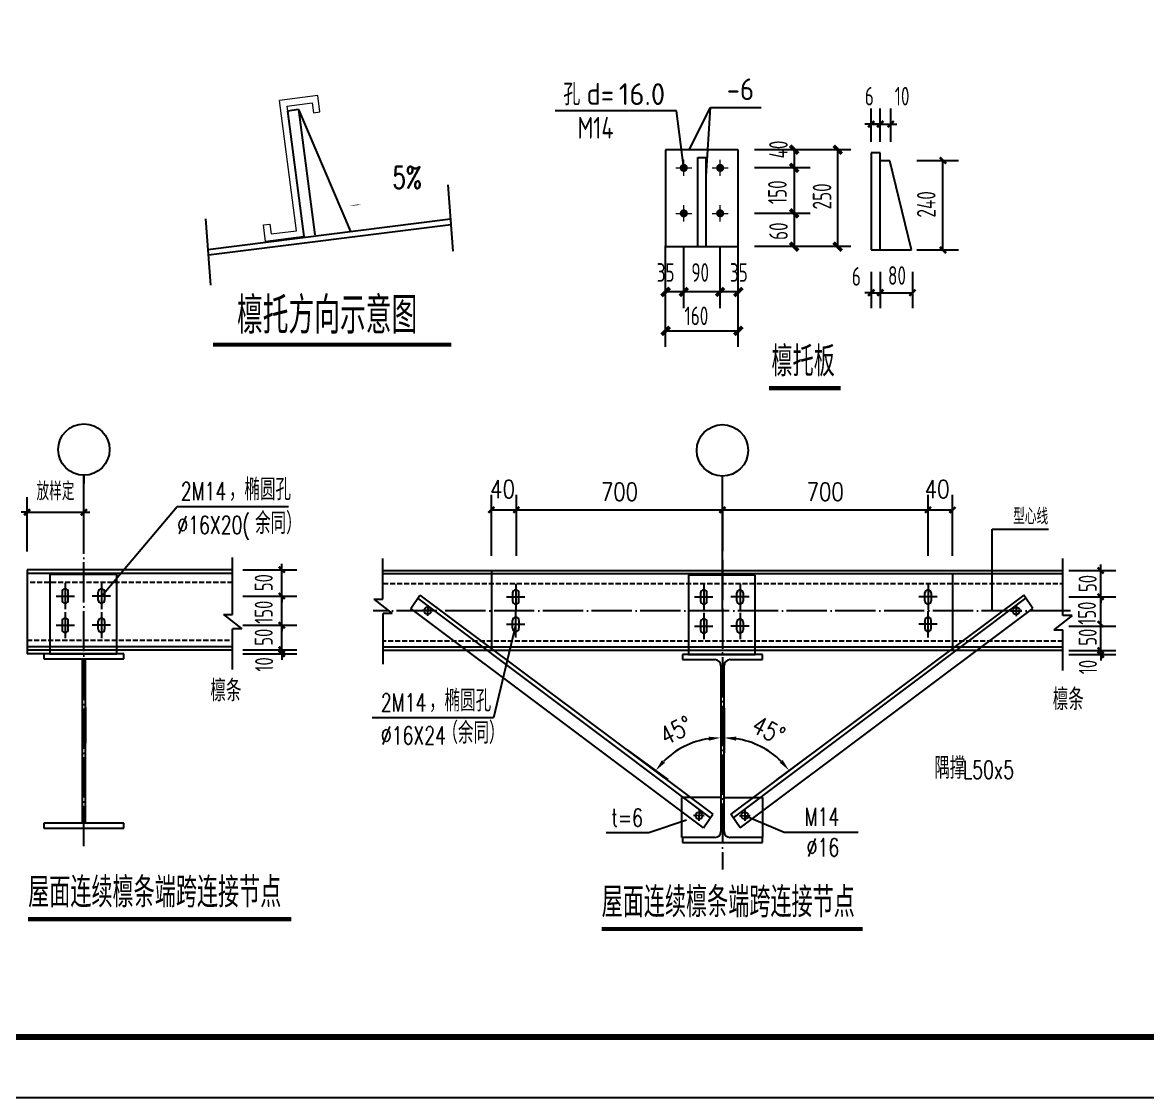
# Model space of a CAD drawing. Extents: x 712773 to 1022356, y -298958 to 209542.
# Drawn here: x 967060 to 994984, y -235958 to -209261 of the extents above; entities that cross this region are included whole.
import ezdxf
from ezdxf.enums import TextEntityAlignment as Align

# ---------------------------------------------------------------- set-up
doc = ezdxf.new("R2010")
doc.units = 0
doc.header["$LTSCALE"] = 500
doc.header["$MEASUREMENT"] = 0
doc.linetypes.add('DASH', pattern=[0.35, 0.25, -0.1])
doc.linetypes.add('DOTE', pattern=[2.42, 2, -0.2, 0.02, -0.2])
doc.layers.get('0').update_dxf_attribs({"linetype": 'CONTINUOUS'})
doc.layers.add('10', color=7, linetype='CONTINUOUS', lineweight=18)
doc.layers.add('螺栓孔标注', color=9, linetype='CONTINUOUS', lineweight=18)
for name, color, linetype in [('1000', 2, 'CONTINUOUS'), ('11', 3, 'CONTINUOUS'), ('12', 2, 'CONTINUOUS'), ('AXIS', 3, 'CONTINUOUS'), ('DIM_LEAD', 3, 'CONTINUOUS'), ('DIM_SYMB', 3, 'CONTINUOUS'), ('DOTE', 1, 'DOTE'), ('PUB_DIM', 3, 'CONTINUOUS'), ('PUB_TEXT', 7, 'CONTINUOUS'), ('T-TK', 157, 'CONTINUOUS'), ('条基', 3, 'CONTINUOUS'), ('照明平面标注层', 111, 'CONTINUOUS'), ('红线', 1, 'CONTINUOUS')]:
    doc.layers.add(name, color=color, linetype=linetype)
doc.styles.add('_TCH_DIM', font='SIMPLEX', dxfattribs={"bigfont": 'GBCBIG'})
doc.styles.add('DIM_FONT', font='SIMPLEX.shx', dxfattribs={"width": 0.8})
doc.styles.add('TSSD_Rein', font='tssdeng.shx', dxfattribs={"width": 0.7, "bigfont": 'hztxt.shx'})

# ---------------------------------------------------------------- blocks, each defined once
blk = doc.blocks.new('A1E图框')
at = {"layer": 'T-TK'}
blk.add_line((34800, -84100), (118900, -84100), dxfattribs=at)
at = {"layer": 'T-TK', "const_width": 100}
blk.add_lwpolyline([(37300, -83100), (117900, -83100), (117900, -25700), (37300, -25700)], close=True, dxfattribs=at)
blk = doc.blocks.new('_ArchTick')
at = {"color": 0, "linetype": 'ByBlock', "const_width": 0.4}
blk.add_lwpolyline([(-0.5, -0.5), (0.5, 0.5)], dxfattribs=at)

msp = doc.modelspace()

# ---------------------------------------------------------------- linework, layer by layer
at = {"color": 3}
for p, q in [((968584.7, -220506), (968584.7, -220707.3)), ((984433.3, -221793.7, 39576), (984433.3, -220523.9, -511.2)), ((968584.7, -222457.9), (968584.7, -220603.9)), ((972271.7, -223963.5), (972271.7, -222548.5)), ((976008.1, -223579.9, 40087.2), (976008.1, -222571.7, 40087.2)), ((992885.3, -223984.2, 40087.2), (992885.3, -222571.7, 40087.2)), ((972271.7, -222850.9), (967173.6, -222850.9)), ((967173.6, -222933.8), (972271.7, -222933.8)), ((967740.9, -222968.1), (967740.9, -224938.8)), ((969398.8, -222968.1), (967740.9, -222968.1)), ((969398.8, -224938.8), (969398.8, -222968.1)), ((976008.1, -222871.6, 40087.2), (992885.3, -222871.6, 40087.2)), ((992885.3, -222954.5, 40087.2), (976008.1, -222954.5, 40087.2)), ((978697.6, -222871.6, 40087.2), (978697.6, -224859.7, 40087.2)), ((983591.7, -222988.8, 40087.2), (983591.7, -224959.5, 40087.2)), ((985249.6, -222988.8, 40087.2), (983591.7, -222988.8, 40087.2)), ((985249.6, -224959.5, 40087.2), (985249.6, -222988.8, 40087.2)), ((990143.6, -222954.5, -83682), (990143.6, -224859.7, 40087.2)), ((968119.8, -223179.1), (968119.8, -223830.4)), ((969019.9, -223179.1), (969019.9, -223830.4)), ((979304.1, -223199.8, 40087.2), (979304.1, -223851.1, 40087.2)), ((983970.6, -223199.8, 40087.2), (983970.6, -223851.1, 40087.2)), ((984870.6, -223199.8, 40087.2), (984870.6, -223851.1, 40087.2)), ((989537.1, -223199.8, 40087.2), (989537.1, -223851.1, 40087.2)), ((967892.6, -223504.7), (968347.1, -223504.7)), ((968041.8, -223406.4), (968041.8, -223603.1)), ((968197.9, -223603.1), (968197.9, -223406.4)), ((969247.1, -223504.7), (968792.6, -223504.7)), ((968941.8, -223603.1), (968941.8, -223406.4)), ((969097.9, -223406.4), (969097.9, -223603.1)), ((975781.8, -223579.9, 40087.2), (976237, -223937.4, 40087.2)), ((975781.8, -223579.9, 40087.2), (976008.1, -223579.9, 40087.2)), ((976699.3, -223811.8, 40087.2), (976926.6, -223481.3, 40087.2)), ((984135.9, -229008.9, 40087.2), (976875.4, -223555.8, 40087.2)), ((976926.6, -223481.3, 40087.2), (984198.5, -228917.4, 40087.2)), ((979076.9, -223525.4, 40087.2), (979531.4, -223525.4, 40087.2)), ((979226.1, -223427, 40087.2), (979226.1, -223623.8, 40087.2)), ((979382.2, -223623.8, 40087.2), (979382.2, -223427, 40087.2)), ((983743.4, -223525.4, 40087.2), (984197.9, -223525.4, 40087.2)), ((983892.6, -223427, 40087.2), (983892.6, -223623.8, 40087.2)), ((984048.7, -223623.8, 40087.2), (984048.7, -223427, 40087.2)), ((991914.6, -223485.9, -40087.2), (984642.7, -228917.4, 40087.2)), ((985097.9, -223525.4, 40087.2), (984643.4, -223525.4, 40087.2)), ((984705.3, -229008.9, 40087.2), (991965.8, -223560.4, -40087.2)), ((984792.6, -223623.8, 40087.2), (984792.6, -223427, 40087.2)), ((984948.7, -223427, 40087.2), (984948.7, -223623.8, 40087.2)), ((989764.4, -223525.4, 40087.2), (989309.8, -223525.4, 40087.2)), ((989459, -223623.8, 40087.2), (989459, -223427, 40087.2)), ((989615.2, -223427, 40087.2), (989615.2, -223623.8, 40087.2)), ((992141.9, -223816.4, -40087.2), (991914.6, -223485.9, -40087.2)), ((968119.8, -223902.7), (968119.8, -224554)), ((969019.9, -223902.7), (969019.9, -224554)), ((976237, -223937.4, 40087.2), (976010.6, -223937.4, 40087.2)), ((976010.6, -225198.4, 40087.2), (976010.6, -223937.4, 40087.2)), ((983964.6, -229259.2, 40087.2), (976699.3, -223811.8, 40087.2)), ((977250.2, -223866.8, 40087.2), (976984.8, -223864.5, 40087.2)), ((977118.6, -223733, 40087.2), (977116.3, -223998.4, 40087.2)), ((979304.1, -224531.6, 40087.2), (979304.1, -223880.3, 40087.2)), ((983970.6, -223923.4, 40087.2), (983970.6, -224574.7, 40087.2)), ((984870.6, -223923.4, 40087.2), (984870.6, -224574.7, 40087.2)), ((984876.6, -229259.2, 40087.2), (992141.9, -223816.4, -40087.2)), ((989537.1, -224531.6, 40087.2), (989537.1, -223880.3, 40087.2)), ((991591.1, -223871.4, -40087.2), (991856.5, -223869.1, -40087.2)), ((991722.6, -223737.6, -40087.2), (991724.9, -224003, -40087.2)), ((968041.8, -224130), (968041.8, -224326.7)), ((968197.9, -224326.7), (968197.9, -224130)), ((968941.8, -224326.7), (968941.8, -224130)), ((969097.9, -224130), (969097.9, -224326.7)), ((972045.4, -223963.5), (972500.5, -224321)), ((972045.4, -223963.5), (972271.7, -223963.5)), ((979076.9, -224205.9, 40087.2), (979531.4, -224205.9, 40087.2)), ((979226.1, -224304.3, 40087.2), (979226.1, -224107.6, 40087.2)), ((979382.2, -224107.6, 40087.2), (979382.2, -224304.3, 40087.2)), ((983892.6, -224150.6, 40087.2), (983892.6, -224347.4, 40087.2)), ((984048.7, -224347.4, 40087.2), (984048.7, -224150.6, 40087.2)), ((984792.6, -224347.4, 40087.2), (984792.6, -224150.6, 40087.2)), ((984948.7, -224150.6, 40087.2), (984948.7, -224347.4, 40087.2)), ((989764.4, -224205.9, 40087.2), (989309.8, -224205.9, 40087.2)), ((989459, -224107.6, 40087.2), (989459, -224304.3, 40087.2)), ((989615.2, -224304.3, 40087.2), (989615.2, -224107.6, 40087.2)), ((993111.6, -223984.2, 40087.2), (992656.5, -224341.7, 40087.2)), ((993111.6, -223984.2, 40087.2), (992885.3, -223984.2, 40087.2)), ((967892.6, -224228.3), (968347.1, -224228.3)), ((969247.1, -224228.3), (968792.6, -224228.3)), ((972274.2, -225332), (972274.2, -224318.5)), ((972500.5, -224321), (972274.2, -224321)), ((983743.4, -224249, 40087.2), (984197.9, -224249, 40087.2)), ((985097.9, -224249, 40087.2), (984643.4, -224249, 40087.2)), ((992656.5, -224341.7, 40087.2), (992882.8, -224341.7, 40087.2)), ((992882.8, -225355.2, 40087.2), (992882.8, -224341.7, 40087.2)), ((967173.6, -224756.2), (972271.7, -224756.2)), ((992882.8, -224776.8, 40087.2), (976008.1, -224776.8, 40087.2)), ((967173.6, -224839.1, -123769.2), (972274.2, -224839.1)), ((969577.1, -224938.8), (967173.6, -224938.8)), ((967592.4, -224938.8), (967592.4, -225063.6)), ((967592.4, -225063.6), (968569.8, -225063.6)), ((967740.9, -224938.8), (969398.8, -224938.8)), ((968545, -225063.6), (968545, -229142.8)), ((968569.8, -225063.6), (969577.1, -225063.6)), ((968624.4, -229142.8), (968624.4, -225063.6)), ((969577.1, -225063.6), (969577.1, -224938.8)), ((992882.8, -224859.7, 40087.2), (976005.7, -224859.7, 40087.2)), ((983443.1, -224959.5, 40087.2), (983443.1, -225084.2, 40087.2)), ((985427.9, -224959.5, 40087.2), (983443.1, -224959.5, 40087.2)), ((983591.7, -224959.5, 40087.2), (985249.6, -224959.5, 40087.2)), ((985427.9, -225084.2, 40087.2), (985427.9, -224959.5, 40087.2)), ((983443.1, -225084.2, 40087.2), (984246.1, -225084.2, 40087.2)), ((984395.8, -225234, 40087.2), (984395.8, -229349.5, 40087.2)), ((984475.2, -229349.5, 40087.2), (984475.2, -225234, 40087.2)), ((984624.9, -225084.2, 40087.2), (985427.9, -225084.2, 40087.2)), ((984366, -228505.6, 40087.2), (983413.3, -228505.6, 40087.2)), ((983413.3, -228505.6, 40087.2), (983413.3, -229499.2, 40087.2)), ((984475.2, -228505.6, 40087.2), (985427.9, -228505.6, 40087.2)), ((985427.9, -228505.6, 40087.2), (985427.9, -229499.2, 40087.2)), ((983984, -228958.4, 40087.2), (983718.6, -228956.1, 40087.2)), ((983852.4, -228824.6, 40087.2), (983850.1, -229090, 40087.2)), ((983964.5, -229259.3, 40087.2), (984198.5, -228917.4, 40087.2)), ((984876.7, -229259.3, 40087.2), (984642.7, -228917.4, 40087.2)), ((984857.3, -228958.4, 40087.2), (985122.7, -228956.1, 40087.2)), ((984988.8, -228824.6, 40087.2), (984991.1, -229090, 40087.2)), ((968569.8, -229142.8), (967592.4, -229142.8)), ((967592.4, -229142.8), (967592.4, -229267.6)), ((969577.1, -229142.8), (968569.8, -229142.8)), ((969577.1, -229267.6), (969577.1, -229142.8)), ((967592.4, -229267.6), (968584.7, -229267.6)), ((968584.7, -229267.6), (969577.1, -229267.6)), ((983443.1, -229499.2, 40087.2), (983443.1, -229624, 40087.2)), ((984246.1, -229499.2, 40087.2), (983443.1, -229499.2, 40087.2)), ((985427.9, -229499.2, 40087.2), (984624.9, -229499.2, 40087.2)), ((985427.9, -229624, 40087.2), (985427.9, -229499.2, 40087.2)), ((983443.1, -229624, 40087.2), (984435.5, -229624, 40087.2)), ((984435.5, -229624, 40087.2), (985427.9, -229624, 40087.2))]:
    msp.add_line(p, q, dxfattribs=at)
at = {"color": 3, "linetype": 'DASH'}
for p, q in [((972271.7, -223170.7), (967173.6, -223170.7)), ((976008.1, -223191.4, 40087.2), (992885.3, -223191.4, 40087.2)), ((967173.6, -224602.2), (972274.2, -224602.2)), ((992882.8, -224622.9, 40087.2), (976005.7, -224622.9, 40087.2))]:
    msp.add_line(p, q, dxfattribs=at)
at = {"color": 1, "linetype": 'DOTE'}
msp.add_line((993074.1, -223870.3, -40087.2), (975761.6, -223870.3, -40087.2), dxfattribs=at)
at = {"color": 3}
for centre in [(977117.5, -223865.7, 40087.2), (991723.8, -223870.3, -40087.2), (983851.3, -228957.3, 40087.2), (984990, -228957.3, 40087.2)]:
    msp.add_circle(centre, 88.5, dxfattribs=at)
for centre, radius, start, end in [((968119.8, -223406.4), 78.1, 0, 180), ((969019.9, -223406.4), 78.1, 0, 180), ((979304.1, -223427, 40087.2), 78.1, 0, 180), ((983970.6, -223427, 40087.2), 78.1, 0, 180), ((984870.6, -223427, 40087.2), 78.1, 0, 180), ((989537.1, -223427, 40087.2), 78.1, 0, 180), ((968119.8, -223603.1), 78.1, 180, 0), ((969019.9, -223603.1), 78.1, 180, 0), ((979304.1, -223623.8, 40087.2), 78.1, 180, 0), ((983970.6, -223623.8, 40087.2), 78.1, 180, 0), ((984870.6, -223623.8, 40087.2), 78.1, 180, 0), ((989537.1, -223623.8, 40087.2), 78.1, 180, 0), ((968119.8, -224130), 78.1, 0, 180), ((969019.9, -224130), 78.1, 0, 180), ((979304.1, -224107.6, 40087.2), 78.1, 0, 180), ((983970.6, -224150.6, 40087.2), 78.1, 0, 180), ((984870.6, -224150.6, 40087.2), 78.1, 0, 180), ((989537.1, -224107.6, 40087.2), 78.1, 0, 180), ((968119.8, -224326.7), 78.1, 180, 0), ((969019.9, -224326.7), 78.1, 180, 0), ((979304.1, -224304.3, 40087.2), 78.1, 180, 0), ((983970.6, -224347.4, 40087.2), 78.1, 180, 0), ((984870.6, -224347.4, 40087.2), 78.1, 180, 0), ((989537.1, -224304.3, 40087.2), 78.1, 180, 0), ((984246.1, -225234, 40087.2), 149.7, 0, 90), ((984624.9, -225234, 40087.2), 149.7, 90, 180), ((984246.1, -229349.5, 40087.2), 149.7, 270, 0), ((984624.9, -229349.5, 40087.2), 149.7, 180, 270)]:
    msp.add_arc(centre, radius, start, end, dxfattribs=at)
at = {"layer": '10'}
for p, q in [((974390.5, -211075.3), (973439.7, -211198.8)), ((974443.4, -211482.8), (974390.5, -211075.3)), ((974443.4, -211482.8), (974390.5, -211075.3)), ((973859.5, -214431.5), (973439.7, -211198.8)), ((973623.9, -211340.6), (974248.7, -211259.5)), ((973623.9, -211340.6), (974043.7, -214573.3)), ((974248.7, -211259.5), (974280.5, -211504)), ((974280.5, -211504), (974443.4, -211482.8)), ((983474.2, -213072.5, 20.6), (983474.2, -212671.4, 20.6)), ((984376.6, -213072.5, 20.6), (984376.6, -212671.4, 20.6)), ((983273.7, -212872, 20.6), (983674.7, -212872, 20.6)), ((984176, -212872, 20.6), (984577.1, -212872, 20.6)), ((983474.2, -214201.2, 20.6), (983474.2, -213800.1, 20.6)), ((984376.6, -214201.2, 20.6), (984376.6, -213800.1, 20.6)), ((983273.7, -214000.7, 20.6), (983674.7, -214000.7, 20.6)), ((984176, -214000.7, 20.6), (984577.1, -214000.7, 20.6)), ((973040, -214289.3), (973203, -214268.1)), ((973092.9, -214696.8), (973040, -214289.3)), ((973092.9, -214696.8), (973040, -214289.3)), ((973203, -214268.1), (973234.7, -214512.6)), ((973234.7, -214512.6), (973859.5, -214431.5)), ((974043.7, -214573.3), (973092.9, -214696.8))]:
    msp.add_line(p, q, dxfattribs=at)
at = {"layer": '10', "const_width": 100.3, "elevation": 20.6}
for points in [[(983524.3, -212872, 1), (983424.1, -212872, 1), (983524.3, -212872, 1)], [(984426.7, -212872, 1), (984326.4, -212872, 1), (984426.7, -212872, 1)], [(983524.3, -214000.7, 1), (983424.1, -214000.7, 1), (983524.3, -214000.7, 1)], [(984426.7, -214000.7, 1), (984326.4, -214000.7, 1), (984426.7, -214000.7, 1)]]:
    msp.add_lwpolyline(points, format="xyb", close=True, dxfattribs=at)
at = {"layer": '1000'}
for p, q in [((983023, -212420.8, 20.6), (983023, -214827.8, 20.6)), ((984827.7, -212420.8, 20.6), (983023, -212420.8, 20.6)), ((984827.7, -214827.8, 20.6), (984827.7, -212420.8, 20.6)), ((983825.1, -214827.8, 20.6), (983825.1, -212614.9, 20.6)), ((983825.1, -212614.9, 20.6), (984025.6, -212614.9, 20.6)), ((984025.6, -214827.8, 20.6), (984025.6, -212614.9, 20.6)), ((988351.7, -212501.7, 20.6), (988125.5, -212501.7, 20.6)), ((988125.5, -212501.7, 20.6), (988125.5, -214908.7, 20.6)), ((988351.7, -214908.7, 20.6), (988351.7, -212501.7, 20.6)), ((988351.7, -212688.5, 20.6), (988585, -212688.5, 20.6)), ((989128.1, -214908.7, 20.6), (988585, -212695.8, 20.6)), ((983023, -214827.8, 20.6), (984827.7, -214827.8, 20.6)), ((988125.5, -214908.7, 20.6), (989128.1, -214908.7, 20.6))]:
    msp.add_line(p, q, dxfattribs=at)
at = {"layer": '11'}
for p, q in [((971660.1, -214898.6), (977681.6, -214140.1)), ((971677.2, -215034.5), (977692.1, -214276.8))]:
    msp.add_line(p, q, dxfattribs=at)
at = {"layer": '12'}
for p, q in [((973907.9, -211423.9), (973636.3, -211459.5)), ((973636.3, -211459.5), (974043.7, -214573.3)), ((973907.9, -211423.9), (975199.7, -214452.7)), ((973907.9, -211423.9), (974315.3, -214537.8))]:
    msp.add_line(p, q, dxfattribs=at)
at = {"layer": 'AXIS'}
for p, q in [((983604.7, -212420.8, 20.6), (984133.2, -211369.6, 15.4)), ((984025.6, -213078.7, 20.6), (984133.2, -211369.6, 15.4)), ((984133.2, -211369.6, 15.4), (985393.4, -211369.6, 15.4)), ((983292.5, -211452.3, 20.6), (980284.6, -211452.3, 20.6)), ((983474.2, -212872, 20.6), (983292.5, -211452.3, 20.6)), ((987616.5, -212420.8, 20.6), (985228.8, -212420.8, 20.6)), ((986214.1, -212420.8, 20.6), (986214.1, -214827.8, 20.6)), ((987295.5, -214827.8, 20.6), (987295.5, -212420.8, 20.6)), ((986615.1, -212872, 20.6), (985228.8, -212872, 20.6)), ((986615.1, -214000.7, 20.6), (985228.8, -214000.7, 20.6)), ((983023, -217319, 20.6), (983023, -214805.5, 20.6)), ((983474.2, -216353.1, 20.6), (983474.2, -214805.5, 20.6)), ((984376.6, -216353.1, 20.6), (984376.6, -214805.5, 20.6)), ((984827.7, -217319, 20.6), (984827.7, -214805.5, 20.6)), ((987616.5, -214827.8, 20.6), (985228.8, -214827.8, 20.6)), ((984827.7, -215952, 20.6), (983023, -215952, 20.6)), ((983023, -216918, 20.6), (984827.7, -216918, 20.6))]:
    msp.add_line(p, q, dxfattribs=at)
at = {"layer": 'AXIS', "const_width": 90.2, "elevation": 20.6}
for points in [[(986113.8, -212320.5), (986314.3, -212521)], [(987195.2, -212320.5), (987395.8, -212521)], [(986113.8, -212771.7), (986314.3, -212972.2)], [(986113.8, -212771.7), (986314.3, -212972.2)], [(986113.8, -213900.4), (986314.3, -214100.9)], [(986113.8, -213900.4), (986314.3, -214100.9)], [(986113.8, -214727.6), (986314.3, -214928.1)], [(987195.2, -214727.6), (987395.8, -214928.1)], [(982922.7, -216052.3), (983123.3, -215851.8)], [(983373.9, -216052.3), (983574.5, -215851.8)], [(983373.9, -216052.3), (983574.5, -215851.8)], [(984276.3, -216052.3), (984476.8, -215851.8)], [(984276.3, -216052.3), (984476.8, -215851.8)], [(984727.5, -216052.3), (984928, -215851.8)], [(982922.7, -217018.3), (983123.3, -216817.7)], [(984727.5, -217018.3), (984928, -216817.7)]]:
    msp.add_lwpolyline(points, dxfattribs=at)
at = {"layer": 'AXIS', "color": 3}
for centre in [(968584.7, -219866.9, -40087.2), (984431.8, -219886.1, -511.2)]:
    msp.add_circle(centre, 637.7, dxfattribs=at)
at = {"layer": 'DIM_LEAD'}
for p, q in [((969019.9, -223504.7, 30066.1), (970901.2, -221281.9, 30066.1)), ((970901.2, -221281.9, 30066.1), (973659.3, -221281.9, 30066.1)), ((991128.9, -223870.3, 30066.1), (991128.9, -221845.3, 30066.1)), ((991128.9, -221845.3, 30066.1), (992529.5, -221845.3, 30066.1)), ((979304.1, -224205.9, 30066.1), (978752.7, -226528.6, 30066.1)), ((978752.7, -226528.6, 30066.1), (975741.5, -226528.6, 30066.1)), ((984990, -228957.3, 30066.1), (985967.1, -229367.5, 30066.1)), ((983544.7, -229073, 30066.1), (982602.5, -229386.8, 30066.1)), ((982602.5, -229386.8, 30066.1), (981547.6, -229386.8, 30066.1)), ((985967.1, -229367.5, 30066.1), (987799.7, -229367.5, 30066.1))]:
    msp.add_line(p, q, dxfattribs=at)
at = {"layer": 'DIM_SYMB'}
for points in [[(977232.7, -213514.1, 0, 0, 0), (975916.3, -213702.5, 146.1, 0, 0), (975361.7, -213802.8, 0, 0, 0)], [(971567.6, -225857.8, 0, 0, 0), (971147.2, -225857.8, 0, 0, 0), (971147.2, -224758, 119.7, 0, 0), (971147.2, -224309.2, 0, 0, 0)], [(992476.7, -226077.2, 0, 0, 0), (992056.2, -226077.2, 0, 0, 0), (992056.2, -224828, 119.7, 0, 0), (992056.2, -224379.2, 0, 0, 0)], [(989534.9, -227779.3, 0, 0, 0), (988945.8, -227779.3, 0, 0, 0), (988945.8, -226261.7, 119.7, 0, 0), (988945.8, -225812.9, 0, 0, 0)]]:
    msp.add_lwpolyline(points, format="xyseb", dxfattribs=at)
at = {"layer": 'DIM_SYMB', "const_width": 104.7}
for points, elevation in [([(985592.5, -218342.1), (987364.7, -218342.1)], -70153.3), ([(967200.7, -231527.9), (973730.3, -231527.9)], -40087.2), ([(981435.4, -231772.5), (987912, -231772.5)], -40087.2)]:
    msp.add_lwpolyline(points, dxfattribs=dict(at, elevation=elevation))
at = {"layer": 'DOTE'}
for p, q in [((984433.3, -221393.4, 21439.5), (984433.3, -230294.1, 21439.5)), ((968584.7, -229716.3), (968584.7, -222215.7))]:
    msp.add_line(p, q, dxfattribs=at)
at = {"layer": 'PUB_DIM'}
for p, q in [((988125.5, -212225.8, 20.6), (988125.5, -211398.8, 20.6)), ((988351.7, -212225.8, 20.6), (988351.7, -211398.8, 20.6)), ((988351.7, -212225.8, 20.6), (988351.7, -211398.8, 20.6)), ((988610.1, -212225.8, 20.6), (988610.1, -211398.8, 20.6)), ((988125.5, -211784.4, 20.6), (987971.3, -211784.4, 20.6)), ((988125.5, -211784.4, 20.6), (988351.7, -211784.4, 20.6)), ((988351.7, -211784.4, 20.6), (988197.4, -211784.4, 20.6)), ((988351.7, -211784.4, 20.6), (988610.1, -211784.4, 20.6)), ((988351.7, -211784.4, 20.6), (988505.9, -211784.4, 20.6)), ((988610.1, -211784.4, 20.6), (988764.3, -211784.4, 20.6)), ((989260.3, -212688.5, 20.6), (990293.4, -212688.5, 20.6)), ((989907.8, -214908.7, 20.6), (989907.8, -212688.5, 20.6)), ((989260.3, -214908.7, 20.6), (990293.4, -214908.7, 20.6)), ((988125.5, -215454.8, 20.6), (988125.5, -216357.5, 20.6)), ((988352.4, -215454.8, 20.6), (988352.4, -216357.5, 20.6)), ((988352.4, -215454.8, 20.6), (988352.4, -216357.5, 20.6)), ((989150.4, -215454.8, 20.6), (989150.4, -216357.5, 20.6)), ((988125.5, -215971.9, 20.6), (987971.3, -215971.9, 20.6)), ((988125.5, -215971.9, 20.6), (988352.4, -215971.9, 20.6)), ((988352.4, -215971.9, 20.6), (989150.4, -215971.9, 20.6)), ((988352.4, -215971.9, 20.6), (988506.7, -215971.9, 20.6)), ((968584.7, -221988.3), (968584.7, -220489.2)), ((968584.7, -221988.3), (968584.7, -220489.2)), ((984433.3, -223880.3, 39576), (984433.3, -220523.9, -511.2)), ((984433.3, -223880.3, 39576), (984433.3, -220523.9, -511.2)), ((984433.3, -221393.4, 39576), (984433.3, -220523.9, -511.2)), ((967173.6, -222402.1), (967173.6, -221049.9)), ((968584.7, -222402.1), (968584.7, -221049.9)), ((978697.6, -222505.7), (978697.6, -220990.6)), ((979319.1, -222505.7), (979319.1, -220990.6)), ((979319.1, -222505.7), (979319.1, -220990.6)), ((984433.3, -222505.7), (984433.3, -220990.6)), ((984433.3, -222505.7), (984433.3, -220990.6)), ((989537.1, -222505.7), (989537.1, -220990.6)), ((989537.1, -222505.7), (989537.1, -220990.6)), ((990143.6, -222505.7), (990143.6, -220990.6)), ((967173.6, -221423.9), (967024, -221423.9)), ((967173.6, -221423.9), (968584.7, -221423.9)), ((968584.7, -221423.9), (968734.4, -221423.9)), ((978697.6, -221364.6), (979319.1, -221364.6)), ((979319.1, -221364.6), (984433.3, -221364.6)), ((984433.3, -221364.6), (989537.1, -221364.6)), ((989537.1, -221364.6), (990143.6, -221364.6)), ((973496, -222850.9), (973496, -222701.3)), ((993821.6, -222871.6), (993821.6, -222722)), ((972533.1, -222850.9), (973870.1, -222850.9)), ((973496, -223504.7), (973496, -222850.9)), ((993031, -222871.6), (994195.6, -222871.6)), ((993821.6, -223525.4), (993821.6, -222871.6)), ((973496, -223504.7), (973496, -223355.1)), ((972533.1, -223504.7), (973870.1, -223504.7)), ((972533.1, -223504.7), (973870.1, -223504.7)), ((973496, -224228.3), (973496, -223504.7)), ((973496, -223504.7), (973496, -223654.4)), ((993031, -223525.4), (994195.6, -223525.4)), ((993031, -223525.4), (994195.6, -223525.4)), ((993821.6, -224205.9), (993821.6, -223525.4)), ((993821.6, -223525.4), (993821.6, -223675)), ((973496, -224228.3), (973496, -224078.7)), ((993821.6, -224205.9), (993821.6, -224056.3)), ((993821.6, -224859.7), (993821.6, -224205.9)), ((972533.1, -224228.3), (973870.1, -224228.3)), ((972533.1, -224228.3), (973870.1, -224228.3)), ((973496, -224839.1), (973496, -224228.3)), ((973496, -224228.3), (973496, -224378)), ((993031, -224249), (994195.6, -224249)), ((993031, -224249), (994195.6, -224249)), ((973496, -224839.1), (973496, -224689.4)), ((993821.6, -224859.7), (993821.6, -224710.1)), ((972533.1, -224839.1), (973870.1, -224839.1)), ((972533.1, -224839.1), (973870.1, -224839.1)), ((972533.1, -224938.8), (973870.1, -224938.8)), ((973496, -224938.8), (973496, -224839.1)), ((973496, -224839.1), (973496, -224988.7)), ((973496, -224938.8), (973496, -225088.4)), ((993031, -224859.7), (994195.6, -224859.7)), ((993031, -224859.7), (994195.6, -224859.7)), ((993031, -224959.5), (994195.6, -224959.5)), ((993821.6, -224959.5), (993821.6, -224859.7)), ((993821.6, -224859.7), (993821.6, -225009.4)), ((993821.6, -224959.5), (993821.6, -225109.1)), ((984391.4, -226144.9), (984391.4, -227398)), ((968624.4, -226259.9), (968624.4, -227156.8)), ((984475.2, -226292.8), (984475.2, -227398)), ((982066.7, -227319.8), (983075.7, -228063)), ((986674.1, -227398.6), (985787, -228057.7))]:
    msp.add_line(p, q, dxfattribs=at)
at = {"layer": 'PUB_DIM', "const_width": 102.7}
msp.add_lwpolyline([(971785.4, -217262.9), (977701.2, -217262.9)], dxfattribs=at)
at = {"layer": 'PUB_DIM'}
for centre, start, end in [((984391.4, -229032.1), 98.54584, 135.08), ((984475.2, -229032.1), 45.15191, 81.45416)]:
    msp.add_arc(centre, 2008.1, start, end, dxfattribs=at)
for points in [[(984089.2, -226996.5), (984096.7, -227096), (984391.4, -227024)], [(984769.9, -227096), (984777.3, -226996.5), (984475.2, -227024)], [(985929.1, -227575.7), (985853.7, -227641), (986087.2, -227834.6)], [(983007.3, -227646.6), (982931.6, -227581.6), (982774.5, -227841.1)]]:
    msp.add_solid(points, dxfattribs=at)
at = {"layer": '条基', "color": 0}
for p, q in [((977616.7, -213289.2, -1369.7), (977742.5, -214938.2, -1369.7)), ((971602.1, -214137.7, -1369.7), (971727.8, -215786.7, -1369.7))]:
    msp.add_line(p, q, dxfattribs=at)
at = {"layer": '红线', "color": 3, "linetype": 'ByBlock'}
msp.add_line((967173.6, -222850.9, -123769.2), (967173.6, -224938.8, -123769.2), dxfattribs=at)
at = {"layer": '螺栓孔标注', "const_width": 20.1, "elevation": 20.6}
msp.add_lwpolyline([(983484.2, -212872, 1), (983464.2, -212872, 1), (983484.2, -212872, 1)], format="xyb", close=True, dxfattribs=at)

# ---------------------------------------------------------------- block references
at = {"layer": 'PUB_DIM'}
for p, xscale, yscale, zscale in [((988125.5, -211784.4, 20.6), 154.2511008245647, 154.2511008245647, 154.2511008245647), ((988351.7, -211784.4, 20.6), 154.2511008245647, 154.2511008245647, 154.2511008245647), ((988125.5, -215971.9, 20.6), 154.2511008245647, 154.2511008245647, 154.2511008245647), ((989150.4, -215971.9, 20.6), 154.2511008245647, 154.2511008245647, 154.2511008245647), ((967173.6, -221423.9), 149.6197631624062, 149.6197631624062, 149.6197631624062), ((979319.1, -221364.6), 149.6197631624062, 149.6197631624062, 149.6197631624062), ((984433.3, -221364.6), 149.6197631624062, 149.6197631624062, 149.6197631624062), ((989537.1, -221364.6), 149.6197631624062, 149.6197631624062, 149.6197631624062), ((990143.6, -221364.6), 149.6197631624062, 149.6197631624062, 149.6197631624062)]:
    msp.add_blockref('_ArchTick', p, dxfattribs=dict(at, xscale=xscale, yscale=yscale, zscale=zscale))
for p, xscale, yscale, zscale, rotation in [((988351.7, -211784.4, 20.6), 154.2511008245647, 154.2511008245647, 154.2511008245647, 180), ((988610.1, -211784.4, 20.6), 154.2511008245647, 154.2511008245647, 154.2511008245647, 180), ((989907.8, -212688.5, 20.6), 154.2511008245647, 154.2511008245647, 154.2511008245647, 90), ((989907.8, -214908.7, 20.6), 154.2511008245647, 154.2511008245647, 154.2511008245647, 270), ((988352.4, -215971.9, 20.6), 154.2511008245647, 154.2511008245647, 154.2511008245647, 180), ((988352.4, -215971.9, 20.6), 154.2511008245647, 154.2511008245647, 154.2511008245647, 180), ((968584.7, -221423.9), 149.6197631624062, 149.6197631624062, 149.6197631624062, 180), ((978697.6, -221364.6), 149.6197631624062, 149.6197631624062, 149.6197631624062, 180), ((979319.1, -221364.6), 149.6197631624062, 149.6197631624062, 149.6197631624062, 180), ((984433.3, -221364.6), 149.6197631624062, 149.6197631624062, 149.6197631624062, 180), ((989537.1, -221364.6), 149.6197631624062, 149.6197631624062, 149.6197631624062, 180), ((973496, -222850.9), 149.6197631624062, 149.6197631624062, 149.6197631624062, 270), ((993821.6, -222871.6), 149.6197631624062, 149.6197631624062, 149.6197631624062, 270), ((973496, -223504.7), 149.6197631624062, 149.6197631624062, 149.6197631624062, 270), ((973496, -223504.7), 149.6197631624062, 149.6197631624062, 149.6197631624062, 90), ((993821.6, -223525.4), 149.6197631624062, 149.6197631624062, 149.6197631624062, 90), ((993821.6, -223525.4), 149.6197631624062, 149.6197631624062, 149.6197631624062, 90), ((973496, -224228.3), 149.6197631624062, 149.6197631624062, 149.6197631624062, 270), ((973496, -224228.3), 149.6197631624062, 149.6197631624062, 149.6197631624062, 90), ((993821.6, -224205.9), 149.6197631624062, 149.6197631624062, 149.6197631624062, 270), ((993821.6, -224205.9), 149.6197631624062, 149.6197631624062, 149.6197631624062, 270), ((973496, -224839.1), 149.6197631624062, 149.6197631624062, 149.6197631624062, 270), ((973496, -224839.1), 149.6197631624062, 149.6197631624062, 149.6197631624062, 90), ((993821.6, -224859.7), 149.6197631624062, 149.6197631624062, 149.6197631624062, 270), ((993821.6, -224859.7), 149.6197631624062, 149.6197631624062, 149.6197631624062, 90), ((973496, -224938.8), 149.6197631624062, 149.6197631624062, 149.6197631624062, 90), ((993821.6, -224959.5), 149.6197631624062, 149.6197631624062, 149.6197631624062, 90)]:
    msp.add_blockref('_ArchTick', p, dxfattribs=dict(at, xscale=xscale, yscale=yscale, zscale=zscale, rotation=rotation))
at = {"layer": '照明平面标注层', "xscale": 1.5, "yscale": 1.5, "zscale": 1.5}
msp.add_blockref('A1E图框', (844005.8, -109807.5), dxfattribs=at)

# ---------------------------------------------------------------- texts
at = {"style": 'TSSD_Rein'}
for s, height, width, p, p2 in [('孔', 539.9, 0.853968, (980483.9, -211316, 20.6), (980905, -211316, 20.6)), ('d=', 539.88, 0.887412, (981060.8, -211303.5, 20.6), (981742.6, -211303.5, 20.6)), ('16.0 ', 539.88, 0.859937, (981860.8, -211309.9, 20.6), (983344.7, -211309.9, 20.6)), ('-6', 539.88, 0.841907, (984539.1, -211189.1, 15.4), (985220.9, -211189.1, 15.4)), ('M14', 539.88, 0.730214, (980836, -212145.6, 20.6), (981730.6, -212145.6, 20.6))]:
    msp.add_text(s, height=height, dxfattribs=dict(at, width=width)).set_placement(p, p2, align=Align.FIT)
at = {"layer": 'DIM_SYMB', "color": 7, "style": '_TCH_DIM'}
for s, p in [('檩条', (971724.7, -226119.6)), ('檩条', (992633.8, -226339)), ('隅撑', (989692, -228041.2))]:
    msp.add_text(s, height=534.81, dxfattribs=at).set_placement(p)
at = {"layer": 'DIM_SYMB', "color": 7, "style": '_TCH_DIM', "width": 0.705882}
msp.add_text('L50x5', height=445.12, dxfattribs=at).set_placement((990405.1, -228041.2))
at = {"layer": 'PUB_DIM', "color": 7, "style": 'TSSD_Rein', "width": 0.7}
for s, p in [('50', (973271.6, -223383.3)), ('50', (993723.3, -223404)), ('150', (973271.6, -224192.8)), ('150', (993704.6, -224216.1)), ('50', (973271.6, -224739.1)), ('50', (993723.3, -224738.3))]:
    msp.add_text(s, height=448.86, rotation=90, dxfattribs=at).set_placement(p)
at = {"layer": 'PUB_DIM', "color": 7, "attachment_point": 5}
for s, insert, char_height, style in [('\\A1;6', (988079.1, -211090.3, 20.6), 462.75, 'TSSD_Rein'), ('\\A1;10', (988892.4, -211090.3, 20.6), 462.75, 'TSSD_Rein'), ('\\A1;6', (987758.7, -215567.3, 20.6), 462.75, 'TSSD_Rein'), ('\\A1;80', (988766.7, -215543.8, 20.6), 462.75, 'TSSD_Rein'), ('\\A1;放样定', (967879.2, -220905.2), 448.86, 'TSSD_Rein'), ('\\A1;40', (978975, -220848.4), 448.86, 'DIM_FONT'), ('\\A1;700', (981876.2, -220915.8), 448.86, 'DIM_FONT'), ('\\A1;700', (986985.2, -220915.8), 448.86, 'DIM_FONT'), ('\\A1;40', (989762.4, -220848.4), 448.86, 'DIM_FONT')]:
    msp.add_mtext(s, dxfattribs=dict(at, insert=insert, char_height=char_height, style=style))
for s, insert, char_height, rotation, style in [('240', (989492.6, -213778, 20.6), 462.75, 90, 'TSSD_Rein'), ('\\A1;10', (973058, -225202.1), 448.86, 90, 'TSSD_Rein'), ('\\A1;10', (993505.3, -225266.8), 448.86, 90, 'TSSD_Rein'), ('\\A1;45%%d', (983283.1, -226839.3), 448.86, 26.81292, 'DIM_FONT'), ('\\A1;45%%d', (985579.1, -226837), 448.86, 333.30304, 'DIM_FONT')]:
    msp.add_mtext(s, dxfattribs=dict(at, insert=insert, char_height=char_height, rotation=rotation, style=style))
at = {"layer": 'PUB_TEXT', "style": 'TSSD_Rein', "width": 0.7}
for s, p in [('40', (986055.8, -212637.5, 20.6)), ('150', (986028.5, -213772.5, 20.6)), ('250', (987137.3, -213904, 20.6)), ('60', (986055.8, -214662.1, 20.6))]:
    msp.add_text(s, height=462.75, rotation=90, dxfattribs=at).set_placement(p)
at = {"layer": 'PUB_TEXT'}
for s, height, style, width, p in [('5%', 543.3, '_TCH_DIM', 0.705882, (976245.1, -213380.8)), ('35', 462.75, 'TSSD_Rein', 0.7, (982802.1, -215700.7, 20.6)), ('90', 462.75, 'TSSD_Rein', 0.7, (983661.7, -215700.7, 20.6)), ('35', 462.75, 'TSSD_Rein', 0.7, (984619.3, -215700.7, 20.6)), ('160', 462.75, 'TSSD_Rein', 0.7, (983492.1, -216777.6, 20.6)), ('檩托板', 748.1, 'TSSD_Rein', 0.7, (985651.7, -218050.6, -110280.6)), ('2M14', 445.12, '_TCH_DIM', 0.705882, (970988.2, -221124.8, -40087.2)), ('%%C16X20(', 445.12, '_TCH_DIM', 0.705882, (970903.8, -221962.6, -40087.2)), ('2M14', 445.12, '_TCH_DIM', 0.705882, (975955, -226371.5, -40087.2)), ('%%C16X24', 445.12, '_TCH_DIM', 0.705882, (975955, -227190.8, -40087.2)), ('t=6', 445.12, '_TCH_DIM', 0.705882, (981678.6, -229229.7, -40087.2)), ('M14', 445.12, '_TCH_DIM', 0.705882, (986471.9, -229210.4, -40087.2)), ('%%C16', 445.12, '_TCH_DIM', 0.705882, (986524.3, -229969.8, -40087.2)), ('屋面连续檩条端跨连接节点', 748.099, 'TSSD_Rein', 0.7, (967200.7, -231236.4)), ('屋面连续檩条端跨连接节点', 748.099, 'TSSD_Rein', 0.7, (981435.4, -231480.9))]:
    msp.add_text(s, height=height, dxfattribs=dict(at, style=style, width=width)).set_placement(p)
at = {"layer": 'PUB_TEXT', "color": 7, "style": 'TSSD_Rein', "width": 0.7}
msp.add_text('檩托方向示意图', height=913.12, dxfattribs=at).set_placement((972384, -216992.1))
at = {"layer": 'PUB_TEXT', "style": '_TCH_DIM'}
for s, height, p in [('，椭圆孔', 534.81, (972185.2, -221124.8, -40087.2)), ('余同）', 534.81, (972833.9, -221962.6, -40087.2)), ('型心线', 402.12, (991649, -221727.2, 30066.1)), ('，椭圆孔', 534.81, (977152, -226371.5, -40087.2)), ('（余同）', 534.81, (977484, -227169, -40087.2))]:
    msp.add_text(s, height=height, dxfattribs=at).set_placement(p)

doc.saveas('drawing.dxf')
